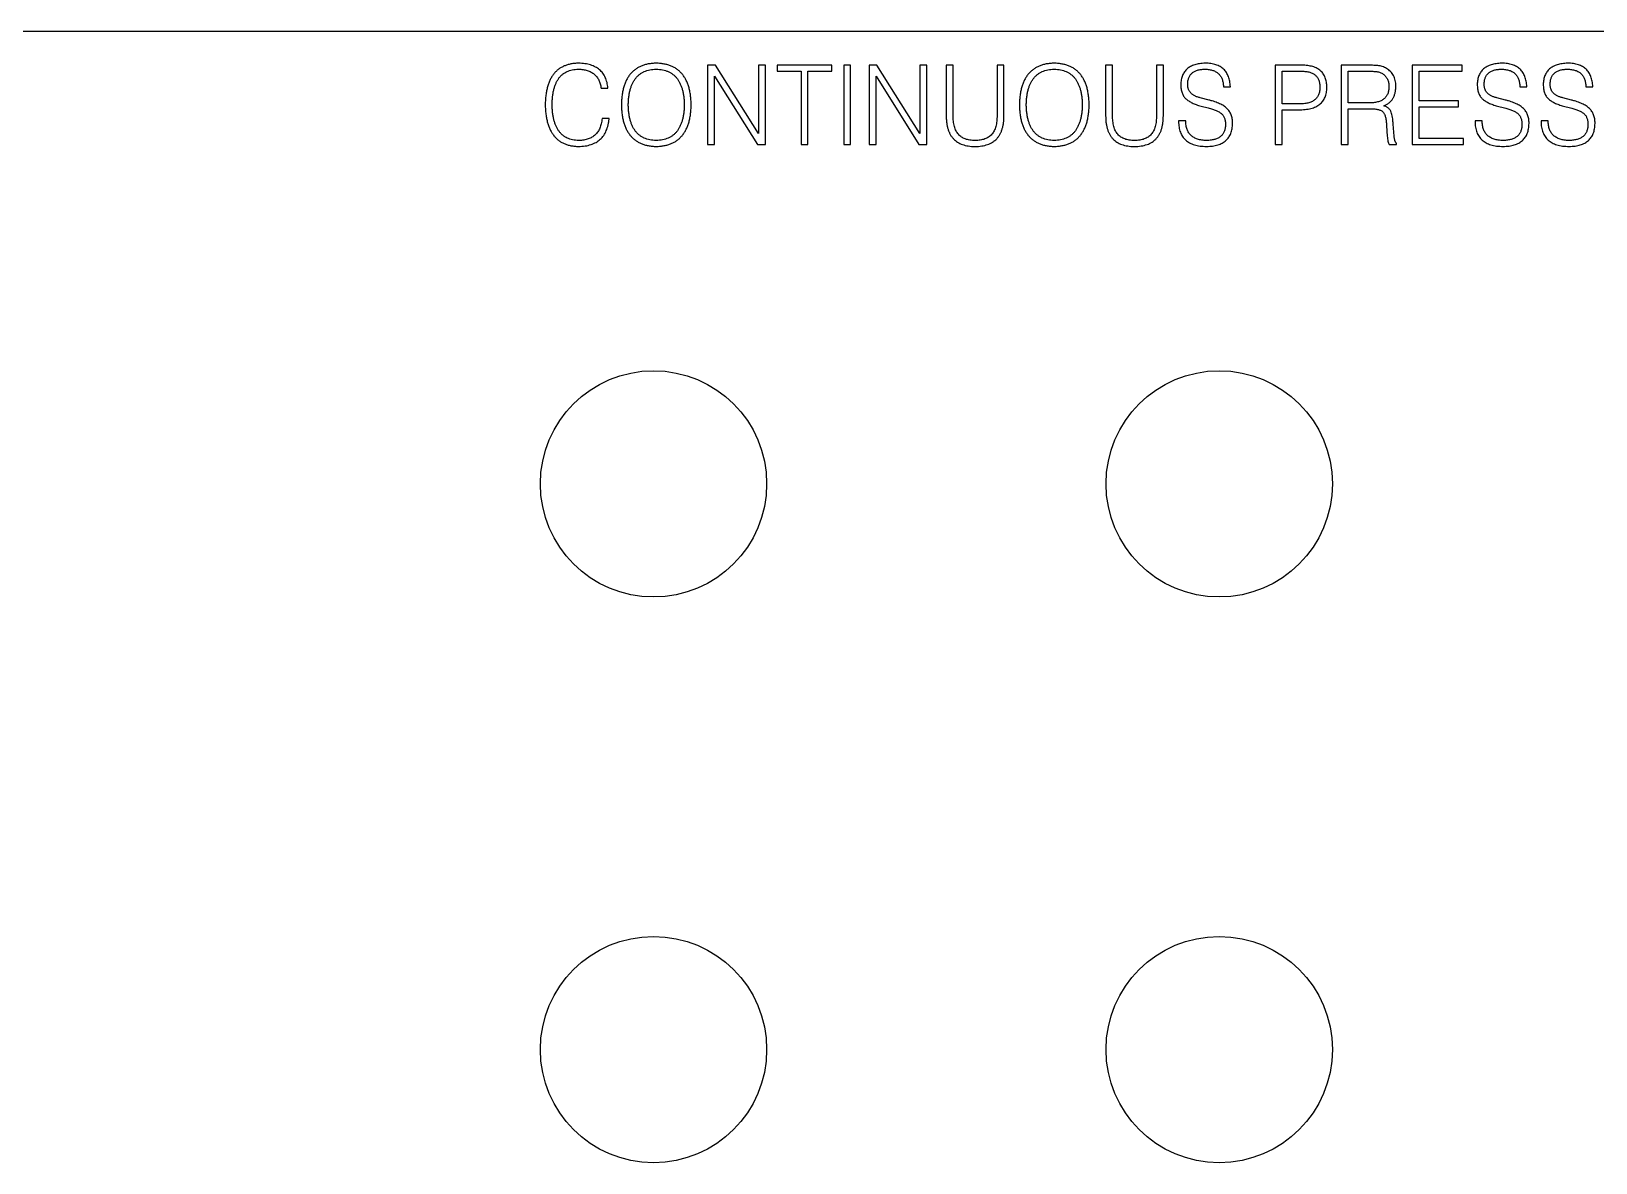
# Model space of a CAD drawing. Header units: millimetres. Extents: x 166 to 666, y 174 to 359.
# Drawn here: x 400.9 to 470, y 309.2 to 359.2 of the extents above; entities that cross this region are included whole.
import ezdxf

# ---------------------------------------------------------------- set-up
doc = ezdxf.new("R2010")
doc.units = ezdxf.units.MM

msp = doc.modelspace()

# ---------------------------------------------------------------- linework, layer by layer
at = {"color": 7, "linetype": 'Continuous', "lineweight": 25}
for p, q in [((175.871, 359.184), (655.871, 359.184)), ((431.106, 357.684), (430.763, 357.684)), ((430.763, 357.684), (430.763, 354.184)), ((433.007, 354.672), (431.106, 357.684)), ((433.313, 357.684), (433.007, 357.684)), ((433.007, 357.684), (433.007, 354.672)), ((433.313, 354.184), (433.313, 357.684)), ((436.25, 357.684), (433.84, 357.684)), ((433.84, 357.684), (433.84, 357.419)), ((436.25, 357.419), (436.25, 357.684)), ((437.082, 357.684), (436.776, 357.684)), ((436.776, 357.684), (436.776, 354.184)), ((437.082, 354.184), (437.082, 357.684)), ((438.24, 357.684), (437.898, 357.684)), ((437.898, 357.684), (437.898, 354.184)), ((440.142, 354.672), (438.24, 357.684)), ((440.447, 357.684), (440.142, 357.684)), ((440.142, 357.684), (440.142, 354.672)), ((440.447, 354.184), (440.447, 357.684)), ((441.614, 357.684), (441.308, 357.684)), ((441.308, 357.684), (441.308, 355.439)), ((441.614, 355.47), (441.614, 357.684)), ((443.858, 357.684), (443.552, 357.684)), ((443.552, 357.684), (443.552, 355.47)), ((443.858, 355.439), (443.858, 357.684)), ((448.659, 357.684), (448.353, 357.684)), ((448.353, 357.684), (448.353, 355.439)), ((448.659, 355.47), (448.659, 357.684)), ((450.902, 357.684), (450.597, 357.684)), ((450.597, 357.684), (450.597, 355.47)), ((450.902, 355.439), (450.902, 357.684)), ((457.023, 357.684), (455.847, 357.684)), ((455.847, 357.684), (455.847, 354.184)), ((459.89, 357.684), (458.763, 357.684)), ((458.763, 357.684), (458.763, 354.184)), ((464.11, 357.684), (461.904, 357.684)), ((461.904, 357.684), (461.904, 354.184)), ((464.11, 357.419), (464.11, 357.684)), ((431.069, 354.184), (431.069, 357.198)), ((431.069, 357.198), (432.968, 354.184)), ((433.84, 357.419), (434.892, 357.419)), ((434.892, 357.419), (434.892, 354.184)), ((435.197, 354.184), (435.197, 357.419)), ((435.197, 357.419), (436.25, 357.419)), ((438.204, 354.184), (438.204, 357.198)), ((438.204, 357.198), (440.103, 354.184)), ((456.152, 357.419), (457.013, 357.419)), ((456.152, 355.974), (456.152, 357.419)), ((459.069, 357.419), (459.957, 357.419)), ((459.069, 356.019), (459.069, 357.419)), ((462.21, 356.109), (462.21, 357.419)), ((462.21, 357.419), (464.11, 357.419)), ((426.052, 356.672), (426.358, 356.672)), ((452.922, 356.141), (452.536, 356.244)), ((453.558, 356.735), (453.864, 356.735)), ((463.947, 356.109), (462.21, 356.109)), ((463.947, 355.848), (463.947, 356.109)), ((466.025, 356.141), (465.639, 356.244)), ((466.661, 356.735), (466.967, 356.735)), ((468.942, 356.141), (468.555, 356.244)), ((469.577, 356.735), (469.883, 356.735)), ((452.57, 355.879), (452.883, 355.796)), ((456.879, 355.974), (456.152, 355.974)), ((456.152, 354.184), (456.152, 355.714)), ((456.152, 355.714), (456.87, 355.714)), ((459.976, 356.019), (459.069, 356.019)), ((459.069, 354.184), (459.069, 355.758)), ((459.069, 355.758), (460.066, 355.758)), ((462.21, 354.449), (462.21, 355.848)), ((462.21, 355.848), (463.947, 355.848)), ((465.673, 355.879), (465.986, 355.796)), ((468.59, 355.879), (468.902, 355.796)), ((426.411, 355.323), (426.097, 355.323)), ((451.89, 355.225), (451.575, 355.225)), ((451.575, 355.225), (451.575, 355.202)), ((460.764, 355.01), (460.801, 354.547)), ((461.101, 354.555), (461.058, 355.08)), ((464.992, 355.225), (464.678, 355.225)), ((464.678, 355.225), (464.678, 355.202)), ((467.909, 355.225), (467.595, 355.225)), ((467.595, 355.225), (467.595, 355.202)), ((430.763, 354.184), (431.069, 354.184)), ((432.968, 354.184), (433.313, 354.184)), ((434.892, 354.184), (435.197, 354.184)), ((436.776, 354.184), (437.082, 354.184)), ((437.898, 354.184), (438.204, 354.184)), ((440.103, 354.184), (440.447, 354.184)), ((455.847, 354.184), (456.152, 354.184)), ((458.763, 354.184), (459.069, 354.184)), ((460.877, 354.184), (461.206, 354.184)), ((461.206, 354.184), (461.206, 354.231)), ((461.904, 354.184), (464.167, 354.184)), ((464.167, 354.449), (462.21, 354.449)), ((464.167, 354.184), (464.167, 354.449))]:
    msp.add_line(p, q, dxfattribs=at)
for centre in [(428.371, 339.184), (453.371, 339.184), (428.371, 314.184), (453.371, 314.184)]:
    msp.add_circle(centre, 5, dxfattribs=at)
for points, knots in [([(425.056, 357.773), (424.998, 357.771), (424.885, 357.767), (424.721, 357.743), (424.568, 357.705), (424.426, 357.653), (424.294, 357.588), (424.174, 357.508), (424.064, 357.413), (423.966, 357.305), (423.879, 357.182), (423.803, 357.047), (423.739, 356.896), (423.686, 356.732), (423.643, 356.555), (423.612, 356.363), (423.591, 356.158), (423.586, 356.016), (423.584, 355.943)], [0, 0, 0, 0, 0.065644, 0.127361, 0.186476, 0.242854, 0.29759, 0.351685, 0.405244, 0.460025, 0.515897, 0.57388, 0.634951, 0.69946, 0.767705, 0.840532, 0.917795, 1, 1, 1, 1]), ([(423.89, 355.948), (423.891, 356.011), (423.895, 356.132), (423.91, 356.307), (423.933, 356.471), (423.966, 356.623), (424.008, 356.763), (424.058, 356.891), (424.117, 357.007), (424.186, 357.111), (424.263, 357.204), (424.349, 357.283), (424.444, 357.353), (424.548, 357.408), (424.661, 357.451), (424.782, 357.484), (424.913, 357.503), (425.002, 357.507), (425.049, 357.508)], [0, 0, 0, 0, 0.085031, 0.1649, 0.239837, 0.310187, 0.376029, 0.438318, 0.497242, 0.553291, 0.60773, 0.660651, 0.713297, 0.766687, 0.821, 0.877662, 0.937208, 1, 1, 1, 1]), ([(425.049, 357.508), (425.084, 357.508), (425.154, 357.506), (425.256, 357.494), (425.352, 357.476), (425.443, 357.452), (425.528, 357.422), (425.608, 357.383), (425.683, 357.34), (425.729, 357.305), (425.751, 357.288)], [0, 0, 0, 0, 0.143007, 0.278326, 0.408563, 0.53316, 0.654288, 0.771258, 0.886424, 1, 1, 1, 1]), ([(426.358, 356.672), (426.353, 356.716), (426.343, 356.8), (426.317, 356.922), (426.285, 357.037), (426.241, 357.143), (426.191, 357.241), (426.13, 357.331), (426.062, 357.413), (425.984, 357.485), (425.898, 357.551), (425.803, 357.607), (425.699, 357.656), (425.587, 357.696), (425.467, 357.729), (425.337, 357.752), (425.2, 357.768), (425.105, 357.771), (425.056, 357.773)], [0, 0, 0, 0, 0.068939, 0.133896, 0.196357, 0.255882, 0.313425, 0.370111, 0.425414, 0.481061, 0.537452, 0.595136, 0.654496, 0.717057, 0.78215, 0.850932, 0.923433, 1, 1, 1, 1]), ([(428.491, 357.773), (428.43, 357.771), (428.311, 357.766), (428.139, 357.742), (427.979, 357.703), (427.83, 357.652), (427.692, 357.584), (427.566, 357.504), (427.452, 357.409), (427.349, 357.301), (427.258, 357.177), (427.179, 357.041), (427.111, 356.89), (427.056, 356.726), (427.011, 356.548), (426.978, 356.355), (426.956, 356.15), (426.952, 356.008), (426.949, 355.934)], [0, 0, 0, 0, 0.067297, 0.130749, 0.190873, 0.248675, 0.304511, 0.358923, 0.413042, 0.467668, 0.523425, 0.581218, 0.641359, 0.705017, 0.772195, 0.843504, 0.919348, 1, 1, 1, 1]), ([(427.255, 355.934), (427.257, 355.997), (427.261, 356.119), (427.28, 356.295), (427.306, 356.459), (427.341, 356.612), (427.387, 356.752), (427.44, 356.881), (427.505, 356.998), (427.577, 357.104), (427.659, 357.197), (427.751, 357.278), (427.852, 357.347), (427.962, 357.404), (428.081, 357.449), (428.209, 357.481), (428.346, 357.502), (428.441, 357.506), (428.49, 357.508)], [0, 0, 0, 0, 0.083062, 0.161193, 0.234594, 0.303311, 0.368424, 0.429897, 0.48851, 0.544594, 0.599208, 0.652511, 0.706186, 0.76061, 0.816563, 0.874386, 0.935473, 1, 1, 1, 1]), ([(428.49, 357.508), (428.539, 357.507), (428.634, 357.503), (428.771, 357.482), (428.9, 357.451), (429.02, 357.405), (429.131, 357.349), (429.231, 357.279), (429.324, 357.199), (429.407, 357.106), (429.48, 357.001), (429.544, 356.883), (429.598, 356.754), (429.643, 356.613), (429.68, 356.46), (429.707, 356.295), (429.724, 356.118), (429.729, 355.997), (429.731, 355.934)], [0, 0, 0, 0, 0.06462, 0.125475, 0.18372, 0.239502, 0.293894, 0.347406, 0.40101, 0.455458, 0.511547, 0.569982, 0.631387, 0.696595, 0.765475, 0.839007, 0.916868, 1, 1, 1, 1]), ([(430.037, 355.934), (430.034, 356.007), (430.029, 356.149), (430.008, 356.355), (429.974, 356.547), (429.93, 356.725), (429.873, 356.89), (429.805, 357.04), (429.726, 357.178), (429.634, 357.3), (429.531, 357.409), (429.417, 357.504), (429.29, 357.584), (429.153, 357.651), (429.003, 357.703), (428.843, 357.741), (428.671, 357.766), (428.552, 357.771), (428.491, 357.773)], [0, 0, 0, 0, 0.0805957, 0.1563757, 0.2276682, 0.2950386, 0.358484, 0.4189149, 0.4766588, 0.5323167, 0.5870833, 0.6411563, 0.6957389, 0.751528, 0.8090378, 0.8693613, 0.9327602, 1, 1, 1, 1]), ([(446.081, 357.773), (446.02, 357.771), (445.901, 357.766), (445.729, 357.742), (445.569, 357.703), (445.419, 357.652), (445.282, 357.584), (445.156, 357.504), (445.041, 357.409), (444.938, 357.301), (444.848, 357.177), (444.768, 357.041), (444.701, 356.89), (444.645, 356.726), (444.6, 356.548), (444.568, 356.355), (444.546, 356.15), (444.541, 356.008), (444.539, 355.934)], [0, 0, 0, 0, 0.067297, 0.130749, 0.190873, 0.248675, 0.304511, 0.358923, 0.413042, 0.467668, 0.523425, 0.581218, 0.641359, 0.705017, 0.772195, 0.843504, 0.919348, 1, 1, 1, 1]), ([(444.845, 355.934), (444.847, 355.997), (444.851, 356.119), (444.869, 356.295), (444.895, 356.459), (444.931, 356.612), (444.977, 356.752), (445.03, 356.881), (445.094, 356.998), (445.167, 357.104), (445.249, 357.197), (445.34, 357.278), (445.441, 357.347), (445.552, 357.404), (445.671, 357.449), (445.799, 357.481), (445.936, 357.502), (446.031, 357.506), (446.079, 357.508)], [0, 0, 0, 0, 0.083062, 0.161193, 0.234594, 0.303311, 0.368424, 0.429897, 0.48851, 0.544594, 0.599208, 0.652511, 0.706186, 0.76061, 0.816563, 0.874386, 0.935473, 1, 1, 1, 1]), ([(446.079, 357.508), (446.128, 357.507), (446.223, 357.503), (446.361, 357.482), (446.49, 357.451), (446.609, 357.405), (446.72, 357.349), (446.821, 357.279), (446.914, 357.199), (446.996, 357.106), (447.07, 357.001), (447.133, 356.883), (447.188, 356.754), (447.233, 356.613), (447.27, 356.46), (447.297, 356.295), (447.314, 356.118), (447.319, 355.997), (447.321, 355.934)], [0, 0, 0, 0, 0.06462, 0.125475, 0.18372, 0.239502, 0.293894, 0.347406, 0.40101, 0.455458, 0.511547, 0.569982, 0.631387, 0.696595, 0.765475, 0.839007, 0.916868, 1, 1, 1, 1]), ([(447.627, 355.934), (447.624, 356.007), (447.619, 356.149), (447.597, 356.355), (447.564, 356.547), (447.52, 356.725), (447.463, 356.89), (447.395, 357.04), (447.316, 357.178), (447.223, 357.3), (447.121, 357.409), (447.006, 357.504), (446.88, 357.584), (446.742, 357.651), (446.593, 357.703), (446.433, 357.741), (446.261, 357.766), (446.142, 357.771), (446.081, 357.773)], [0, 0, 0, 0, 0.080596, 0.156376, 0.227668, 0.295039, 0.358484, 0.418915, 0.476659, 0.532317, 0.587083, 0.641156, 0.695739, 0.751528, 0.809038, 0.869361, 0.93276, 1, 1, 1, 1]), ([(452.754, 357.773), (452.711, 357.772), (452.628, 357.768), (452.507, 357.754), (452.394, 357.733), (452.29, 357.706), (452.193, 357.671), (452.105, 357.63), (452.024, 357.581), (451.952, 357.525), (451.888, 357.463), (451.832, 357.393), (451.786, 357.316), (451.746, 357.232), (451.715, 357.142), (451.693, 357.044), (451.678, 356.94), (451.675, 356.868), (451.674, 356.831)], [0, 0, 0, 0, 0.0794993, 0.1537758, 0.2244307, 0.2904613, 0.3533798, 0.4134037, 0.4708934, 0.5268191, 0.5811238, 0.6357667, 0.6909655, 0.7473156, 0.8061177, 0.867234, 0.9317244, 1, 1, 1, 1]), ([(451.979, 356.845), (451.98, 356.872), (451.982, 356.923), (451.99, 356.997), (452.006, 357.067), (452.027, 357.132), (452.054, 357.191), (452.088, 357.245), (452.126, 357.295), (452.171, 357.339), (452.222, 357.378), (452.279, 357.412), (452.342, 357.441), (452.41, 357.465), (452.485, 357.483), (452.565, 357.497), (452.651, 357.506), (452.71, 357.508), (452.741, 357.508)], [0, 0, 0, 0, 0.0688642, 0.1338828, 0.1950323, 0.2539466, 0.3103309, 0.3652532, 0.4194521, 0.4732665, 0.5292814, 0.5860816, 0.6459972, 0.7085757, 0.7750238, 0.8454895, 0.9201863, 1, 1, 1, 1]), ([(452.741, 357.508), (452.773, 357.507), (452.835, 357.505), (452.926, 357.496), (453.01, 357.48), (453.088, 357.458), (453.161, 357.431), (453.228, 357.397), (453.288, 357.357), (453.343, 357.312), (453.391, 357.26), (453.434, 357.202), (453.469, 357.139), (453.5, 357.07), (453.523, 356.994), (453.542, 356.913), (453.553, 356.826), (453.557, 356.766), (453.558, 356.735)], [0, 0, 0, 0, 0.075204, 0.146364, 0.21337, 0.276573, 0.336972, 0.394855, 0.451436, 0.506345, 0.561432, 0.617154, 0.673885, 0.732574, 0.794145, 0.858804, 0.927442, 1, 1, 1, 1]), ([(453.864, 356.735), (453.862, 356.776), (453.857, 356.857), (453.839, 356.974), (453.814, 357.082), (453.78, 357.183), (453.739, 357.276), (453.69, 357.362), (453.632, 357.439), (453.566, 357.509), (453.492, 357.57), (453.41, 357.622), (453.321, 357.669), (453.223, 357.705), (453.117, 357.735), (453.003, 357.755), (452.881, 357.77), (452.797, 357.772), (452.754, 357.773)], [0, 0, 0, 0, 0.0722398, 0.1405701, 0.204944, 0.266342, 0.3251939, 0.3820934, 0.4379393, 0.4929316, 0.5484353, 0.6046611, 0.6627322, 0.7232838, 0.7870798, 0.8537409, 0.9246276, 1, 1, 1, 1]), ([(458.127, 356.707), (458.126, 356.747), (458.125, 356.823), (458.111, 356.934), (458.091, 357.037), (458.06, 357.134), (458.021, 357.222), (457.974, 357.303), (457.917, 357.376), (457.852, 357.441), (457.778, 357.499), (457.695, 357.548), (457.604, 357.591), (457.504, 357.625), (457.396, 357.651), (457.279, 357.67), (457.154, 357.682), (457.067, 357.683), (457.023, 357.684)], [0, 0, 0, 0, 0.070174, 0.1358, 0.198057, 0.257247, 0.314465, 0.369336, 0.423456, 0.478034, 0.532736, 0.589527, 0.648566, 0.710901, 0.776723, 0.846513, 0.920714, 1, 1, 1, 1]), ([(460.375, 357.67), (460.337, 357.672), (460.261, 357.677), (460.143, 357.68), (460.019, 357.684), (459.934, 357.684), (459.89, 357.684)], [0, 0, 0, 0, 0.230333, 0.47347, 0.729534, 1, 1, 1, 1]), ([(460.765, 357.543), (460.736, 357.56), (460.676, 357.592), (460.58, 357.628), (460.479, 357.655), (460.41, 357.665), (460.375, 357.67)], [0, 0, 0, 0, 0.244304, 0.491302, 0.742305, 1, 1, 1, 1]), ([(461.178, 356.754), (461.176, 356.798), (461.173, 356.883), (461.153, 357.005), (461.121, 357.119), (461.075, 357.223), (461.017, 357.318), (460.945, 357.403), (460.862, 357.48), (460.798, 357.522), (460.765, 357.543)], [0, 0, 0, 0, 0.140589, 0.272118, 0.397995, 0.518626, 0.636531, 0.754823, 0.874877, 1, 1, 1, 1]), ([(465.857, 357.773), (465.814, 357.772), (465.73, 357.768), (465.609, 357.754), (465.497, 357.733), (465.392, 357.706), (465.296, 357.671), (465.207, 357.63), (465.126, 357.581), (465.055, 357.525), (464.991, 357.463), (464.935, 357.393), (464.888, 357.316), (464.848, 357.232), (464.818, 357.142), (464.796, 357.044), (464.78, 356.94), (464.778, 356.868), (464.776, 356.831)], [0, 0, 0, 0, 0.079499, 0.153776, 0.224431, 0.290461, 0.35338, 0.413404, 0.470893, 0.526819, 0.581124, 0.635767, 0.690965, 0.747316, 0.806118, 0.867234, 0.931724, 1, 1, 1, 1]), ([(465.082, 356.845), (465.083, 356.872), (465.084, 356.923), (465.093, 356.997), (465.109, 357.067), (465.129, 357.132), (465.157, 357.191), (465.19, 357.245), (465.229, 357.295), (465.274, 357.339), (465.325, 357.378), (465.382, 357.412), (465.444, 357.441), (465.513, 357.465), (465.587, 357.483), (465.667, 357.497), (465.753, 357.506), (465.813, 357.508), (465.843, 357.508)], [0, 0, 0, 0, 0.0688642, 0.1338828, 0.1950323, 0.2539466, 0.3103309, 0.3652532, 0.4194521, 0.4732665, 0.5292814, 0.5860816, 0.6459972, 0.7085757, 0.7750238, 0.8454895, 0.9201863, 1, 1, 1, 1]), ([(465.843, 357.508), (465.875, 357.507), (465.938, 357.505), (466.028, 357.496), (466.113, 357.48), (466.191, 357.458), (466.264, 357.431), (466.33, 357.397), (466.39, 357.357), (466.445, 357.312), (466.494, 357.26), (466.536, 357.202), (466.572, 357.139), (466.602, 357.07), (466.626, 356.994), (466.644, 356.913), (466.656, 356.826), (466.659, 356.766), (466.661, 356.735)], [0, 0, 0, 0, 0.075204, 0.146364, 0.21337, 0.276573, 0.336972, 0.394855, 0.451436, 0.506345, 0.561432, 0.617154, 0.673885, 0.732574, 0.794145, 0.858804, 0.927442, 1, 1, 1, 1]), ([(466.967, 356.735), (466.964, 356.776), (466.96, 356.857), (466.942, 356.974), (466.917, 357.082), (466.883, 357.183), (466.842, 357.276), (466.792, 357.362), (466.735, 357.439), (466.669, 357.509), (466.595, 357.57), (466.513, 357.622), (466.423, 357.669), (466.325, 357.705), (466.219, 357.735), (466.105, 357.755), (465.984, 357.77), (465.9, 357.772), (465.857, 357.773)], [0, 0, 0, 0, 0.07224, 0.14057, 0.204944, 0.266342, 0.325194, 0.382093, 0.437939, 0.492932, 0.548435, 0.604661, 0.662732, 0.723284, 0.78708, 0.853741, 0.924628, 1, 1, 1, 1]), ([(468.773, 357.773), (468.73, 357.772), (468.647, 357.768), (468.526, 357.754), (468.414, 357.733), (468.309, 357.706), (468.213, 357.671), (468.124, 357.63), (468.043, 357.581), (467.972, 357.525), (467.907, 357.463), (467.852, 357.393), (467.805, 357.316), (467.765, 357.232), (467.734, 357.142), (467.712, 357.044), (467.697, 356.94), (467.694, 356.868), (467.693, 356.831)], [0, 0, 0, 0, 0.079499, 0.153776, 0.224431, 0.290461, 0.35338, 0.413404, 0.470893, 0.526819, 0.581124, 0.635767, 0.690965, 0.747316, 0.806118, 0.867234, 0.931724, 1, 1, 1, 1]), ([(467.999, 356.845), (467.999, 356.872), (468.001, 356.923), (468.01, 356.997), (468.025, 357.067), (468.046, 357.132), (468.074, 357.191), (468.107, 357.245), (468.145, 357.295), (468.19, 357.339), (468.241, 357.378), (468.299, 357.412), (468.361, 357.441), (468.429, 357.465), (468.504, 357.483), (468.584, 357.497), (468.67, 357.506), (468.729, 357.508), (468.76, 357.508)], [0, 0, 0, 0, 0.0688642, 0.1338828, 0.1950323, 0.2539466, 0.3103309, 0.3652532, 0.4194521, 0.4732665, 0.5292814, 0.5860816, 0.6459972, 0.7085757, 0.7750238, 0.8454895, 0.9201863, 1, 1, 1, 1]), ([(468.76, 357.508), (468.792, 357.507), (468.854, 357.505), (468.945, 357.496), (469.029, 357.48), (469.108, 357.458), (469.18, 357.431), (469.247, 357.397), (469.307, 357.357), (469.362, 357.312), (469.411, 357.26), (469.453, 357.202), (469.488, 357.139), (469.519, 357.07), (469.542, 356.994), (469.561, 356.913), (469.573, 356.826), (469.576, 356.766), (469.577, 356.735)], [0, 0, 0, 0, 0.075204, 0.146364, 0.21337, 0.276573, 0.336972, 0.394855, 0.451436, 0.506345, 0.561432, 0.617154, 0.673885, 0.732574, 0.794145, 0.858804, 0.927442, 1, 1, 1, 1]), ([(469.883, 356.735), (469.881, 356.776), (469.876, 356.857), (469.858, 356.974), (469.834, 357.082), (469.8, 357.183), (469.758, 357.276), (469.709, 357.362), (469.651, 357.439), (469.586, 357.509), (469.512, 357.57), (469.429, 357.622), (469.34, 357.669), (469.242, 357.705), (469.136, 357.735), (469.022, 357.755), (468.901, 357.77), (468.817, 357.772), (468.773, 357.773)], [0, 0, 0, 0, 0.07224, 0.14057, 0.204944, 0.266342, 0.325194, 0.382093, 0.437939, 0.492932, 0.548435, 0.604661, 0.662732, 0.723284, 0.78708, 0.853741, 0.924628, 1, 1, 1, 1]), ([(425.751, 357.288), (425.772, 357.269), (425.813, 357.232), (425.867, 357.168), (425.915, 357.1), (425.957, 357.025), (425.991, 356.945), (426.018, 356.859), (426.04, 356.768), (426.048, 356.704), (426.052, 356.672)], [0, 0, 0, 0, 0.118619, 0.236813, 0.355024, 0.476082, 0.599905, 0.727717, 0.860852, 1, 1, 1, 1]), ([(451.674, 356.831), (451.674, 356.798), (451.676, 356.732), (451.686, 356.638), (451.704, 356.55), (451.728, 356.468), (451.76, 356.393), (451.797, 356.323), (451.843, 356.261), (451.879, 356.224), (451.897, 356.206)], [0, 0, 0, 0, 0.146818, 0.28619, 0.416989, 0.541313, 0.660417, 0.775227, 0.887482, 1, 1, 1, 1]), ([(452.536, 356.244), (452.513, 356.249), (452.469, 356.26), (452.405, 356.28), (452.346, 356.302), (452.291, 356.327), (452.241, 356.356), (452.194, 356.386), (452.153, 356.42), (452.116, 356.456), (452.084, 356.496), (452.054, 356.537), (452.031, 356.582), (452.011, 356.629), (451.997, 356.68), (451.986, 356.732), (451.98, 356.788), (451.979, 356.826), (451.979, 356.845)], [0, 0, 0, 0, 0.078052, 0.15224, 0.222281, 0.28922, 0.353781, 0.414508, 0.473774, 0.531629, 0.588098, 0.644081, 0.699498, 0.756079, 0.814519, 0.873353, 0.935308, 1, 1, 1, 1]), ([(457.013, 357.419), (457.046, 357.418), (457.11, 357.418), (457.202, 357.41), (457.288, 357.397), (457.368, 357.377), (457.441, 357.353), (457.507, 357.323), (457.568, 357.287), (457.622, 357.244), (457.67, 357.198), (457.711, 357.144), (457.746, 357.085), (457.774, 357.02), (457.796, 356.95), (457.812, 356.874), (457.819, 356.793), (457.821, 356.737), (457.821, 356.708)], [0, 0, 0, 0, 0.079413, 0.15453, 0.224551, 0.290572, 0.352802, 0.411422, 0.468124, 0.523037, 0.577174, 0.630942, 0.686379, 0.742751, 0.802124, 0.864074, 0.930209, 1, 1, 1, 1]), ([(459.957, 357.419), (459.991, 357.418), (460.058, 357.417), (460.155, 357.415), (460.246, 357.409), (460.304, 357.404), (460.333, 357.402)], [0, 0, 0, 0, 0.273905, 0.532987, 0.773793, 1, 1, 1, 1]), ([(460.333, 357.402), (460.359, 357.398), (460.411, 357.39), (460.486, 357.366), (460.555, 357.334), (460.596, 357.306), (460.617, 357.292)], [0, 0, 0, 0, 0.260721, 0.510781, 0.756741, 1, 1, 1, 1]), ([(460.617, 357.292), (460.637, 357.276), (460.677, 357.246), (460.728, 357.192), (460.772, 357.132), (460.807, 357.066), (460.837, 356.994), (460.856, 356.916), (460.869, 356.833), (460.871, 356.775), (460.872, 356.746)], [0, 0, 0, 0, 0.120821, 0.23863, 0.356248, 0.47429, 0.597187, 0.724363, 0.857806, 1, 1, 1, 1]), ([(464.776, 356.831), (464.777, 356.798), (464.778, 356.732), (464.789, 356.638), (464.806, 356.55), (464.83, 356.468), (464.862, 356.393), (464.9, 356.323), (464.946, 356.261), (464.982, 356.224), (465, 356.206)], [0, 0, 0, 0, 0.146818, 0.28619, 0.416989, 0.541313, 0.660417, 0.775227, 0.887482, 1, 1, 1, 1]), ([(465.639, 356.244), (465.616, 356.249), (465.572, 356.26), (465.508, 356.28), (465.449, 356.302), (465.393, 356.327), (465.343, 356.356), (465.297, 356.386), (465.256, 356.42), (465.218, 356.456), (465.186, 356.496), (465.157, 356.537), (465.134, 356.582), (465.114, 356.629), (465.099, 356.68), (465.089, 356.732), (465.082, 356.788), (465.082, 356.826), (465.082, 356.845)], [0, 0, 0, 0, 0.078052, 0.15224, 0.222281, 0.28922, 0.353781, 0.414508, 0.473774, 0.531629, 0.588098, 0.644081, 0.699498, 0.756079, 0.814519, 0.873353, 0.935308, 1, 1, 1, 1]), ([(467.693, 356.831), (467.694, 356.798), (467.695, 356.732), (467.705, 356.638), (467.723, 356.55), (467.747, 356.468), (467.779, 356.393), (467.817, 356.323), (467.863, 356.261), (467.899, 356.224), (467.917, 356.206)], [0, 0, 0, 0, 0.146818, 0.28619, 0.416989, 0.541313, 0.660417, 0.775227, 0.887482, 1, 1, 1, 1]), ([(468.555, 356.244), (468.533, 356.249), (468.488, 356.26), (468.424, 356.28), (468.365, 356.302), (468.31, 356.327), (468.26, 356.356), (468.214, 356.386), (468.172, 356.42), (468.135, 356.456), (468.103, 356.496), (468.073, 356.537), (468.051, 356.582), (468.03, 356.629), (468.016, 356.68), (468.005, 356.732), (467.999, 356.788), (467.999, 356.826), (467.999, 356.845)], [0, 0, 0, 0, 0.0780523, 0.1522401, 0.2222814, 0.28922, 0.3537808, 0.4145084, 0.4737736, 0.5316289, 0.588098, 0.6440811, 0.6994975, 0.7560794, 0.8145193, 0.8733528, 0.9353077, 1, 1, 1, 1]), ([(451.897, 356.206), (451.917, 356.188), (451.956, 356.153), (452.023, 356.105), (452.096, 356.06), (452.178, 356.018), (452.265, 355.978), (452.36, 355.942), (452.463, 355.908), (452.534, 355.889), (452.57, 355.879)], [0, 0, 0, 0, 0.103243, 0.210874, 0.325438, 0.445772, 0.572842, 0.707052, 0.849631, 1, 1, 1, 1]), ([(453.713, 355.776), (453.69, 355.795), (453.645, 355.835), (453.568, 355.889), (453.483, 355.94), (453.388, 355.986), (453.284, 356.03), (453.172, 356.071), (453.051, 356.109), (452.966, 356.13), (452.922, 356.141)], [0, 0, 0, 0, 0.100143, 0.206543, 0.3188, 0.438959, 0.566468, 0.702155, 0.846647, 1, 1, 1, 1]), ([(456.87, 355.714), (456.92, 355.714), (457.019, 355.715), (457.161, 355.727), (457.294, 355.745), (457.417, 355.772), (457.531, 355.805), (457.635, 355.849), (457.729, 355.899), (457.813, 355.957), (457.887, 356.024), (457.952, 356.098), (458.006, 356.181), (458.051, 356.271), (458.085, 356.369), (458.109, 356.475), (458.124, 356.588), (458.126, 356.667), (458.127, 356.707)], [0, 0, 0, 0, 0.083036, 0.160934, 0.233971, 0.302477, 0.367223, 0.428108, 0.485964, 0.541467, 0.59538, 0.648534, 0.702116, 0.756349, 0.812731, 0.871655, 0.934147, 1, 1, 1, 1]), ([(457.821, 356.708), (457.821, 356.678), (457.82, 356.619), (457.809, 356.534), (457.791, 356.454), (457.766, 356.38), (457.733, 356.313), (457.692, 356.251), (457.644, 356.196), (457.589, 356.146), (457.526, 356.104), (457.455, 356.067), (457.377, 356.037), (457.292, 356.011), (457.199, 355.994), (457.099, 355.98), (456.991, 355.974), (456.918, 355.974), (456.879, 355.974)], [0, 0, 0, 0, 0.066424, 0.128692, 0.18791, 0.244116, 0.298705, 0.352105, 0.404953, 0.458478, 0.513582, 0.571145, 0.632125, 0.696598, 0.764806, 0.838479, 0.916753, 1, 1, 1, 1]), ([(460.872, 356.746), (460.872, 356.716), (460.871, 356.658), (460.861, 356.574), (460.844, 356.495), (460.82, 356.423), (460.788, 356.356), (460.749, 356.296), (460.705, 356.24), (460.651, 356.192), (460.591, 356.149), (460.524, 356.113), (460.45, 356.082), (460.368, 356.058), (460.28, 356.039), (460.185, 356.027), (460.083, 356.019), (460.012, 356.019), (459.976, 356.019)], [0, 0, 0, 0, 0.067651, 0.130948, 0.191055, 0.248354, 0.303408, 0.357335, 0.410635, 0.464471, 0.519434, 0.576646, 0.637274, 0.700776, 0.768332, 0.840803, 0.917584, 1, 1, 1, 1]), ([(460.645, 355.893), (460.667, 355.902), (460.709, 355.918), (460.769, 355.949), (460.825, 355.983), (460.877, 356.021), (460.925, 356.062), (460.968, 356.107), (461.009, 356.155), (461.044, 356.208), (461.075, 356.264), (461.102, 356.323), (461.125, 356.386), (461.144, 356.453), (461.158, 356.523), (461.17, 356.597), (461.176, 356.674), (461.177, 356.727), (461.178, 356.754)], [0, 0, 0, 0, 0.063664, 0.126029, 0.185706, 0.244847, 0.302546, 0.360072, 0.41785, 0.475506, 0.534763, 0.594283, 0.656168, 0.719927, 0.785893, 0.854462, 0.925713, 1, 1, 1, 1]), ([(465, 356.206), (465.019, 356.188), (465.059, 356.153), (465.126, 356.105), (465.199, 356.06), (465.28, 356.018), (465.368, 355.978), (465.463, 355.942), (465.565, 355.908), (465.636, 355.889), (465.673, 355.879)], [0, 0, 0, 0, 0.103243, 0.210874, 0.325438, 0.445772, 0.572842, 0.707052, 0.849631, 1, 1, 1, 1]), ([(466.815, 355.776), (466.793, 355.795), (466.747, 355.835), (466.67, 355.889), (466.585, 355.94), (466.49, 355.986), (466.387, 356.03), (466.274, 356.071), (466.153, 356.109), (466.069, 356.13), (466.025, 356.141)], [0, 0, 0, 0, 0.100143, 0.206543, 0.3188, 0.438959, 0.566468, 0.702155, 0.846647, 1, 1, 1, 1]), ([(467.917, 356.206), (467.936, 356.188), (467.975, 356.153), (468.042, 356.105), (468.116, 356.06), (468.197, 356.018), (468.285, 355.978), (468.38, 355.942), (468.482, 355.908), (468.553, 355.889), (468.59, 355.879)], [0, 0, 0, 0, 0.103243, 0.210874, 0.325438, 0.445772, 0.572842, 0.707052, 0.849631, 1, 1, 1, 1]), ([(469.732, 355.776), (469.71, 355.795), (469.664, 355.835), (469.587, 355.889), (469.502, 355.94), (469.407, 355.986), (469.304, 356.03), (469.191, 356.071), (469.07, 356.109), (468.985, 356.13), (468.942, 356.141)], [0, 0, 0, 0, 0.100143, 0.206543, 0.3188, 0.438959, 0.566468, 0.702155, 0.846647, 1, 1, 1, 1]), ([(423.584, 355.943), (423.586, 355.87), (423.59, 355.727), (423.611, 355.52), (423.642, 355.327), (423.685, 355.148), (423.737, 354.982), (423.802, 354.831), (423.878, 354.694), (423.964, 354.57), (424.063, 354.461), (424.172, 354.365), (424.293, 354.283), (424.425, 354.217), (424.568, 354.164), (424.721, 354.126), (424.886, 354.101), (425, 354.096), (425.058, 354.094)], [0, 0, 0, 0, 0.082423, 0.159658, 0.232509, 0.301056, 0.365627, 0.426525, 0.484802, 0.540724, 0.595329, 0.649066, 0.702725, 0.75756, 0.813893, 0.872925, 0.934523, 1, 1, 1, 1]), ([(425.067, 354.359), (425.02, 354.361), (424.929, 354.364), (424.798, 354.385), (424.674, 354.416), (424.561, 354.462), (424.455, 354.518), (424.359, 354.588), (424.271, 354.669), (424.192, 354.763), (424.124, 354.87), (424.063, 354.988), (424.012, 355.119), (423.969, 355.261), (423.936, 355.416), (423.911, 355.582), (423.894, 355.761), (423.891, 355.885), (423.89, 355.948)], [0, 0, 0, 0, 0.062372, 0.121593, 0.17822, 0.23244, 0.285366, 0.338263, 0.391188, 0.445402, 0.501737, 0.560523, 0.623169, 0.689205, 0.759674, 0.834694, 0.91482, 1, 1, 1, 1]), ([(426.949, 355.934), (426.952, 355.861), (426.956, 355.72), (426.978, 355.514), (427.011, 355.322), (427.055, 355.144), (427.111, 354.98), (427.178, 354.829), (427.258, 354.693), (427.349, 354.569), (427.452, 354.461), (427.566, 354.365), (427.692, 354.285), (427.83, 354.218), (427.979, 354.166), (428.139, 354.126), (428.311, 354.102), (428.43, 354.097), (428.491, 354.094)], [0, 0, 0, 0, 0.080408, 0.156264, 0.227584, 0.294773, 0.358198, 0.418584, 0.476164, 0.53193, 0.586565, 0.640857, 0.695278, 0.751123, 0.809019, 0.869214, 0.932677, 1, 1, 1, 1]), ([(428.49, 354.359), (428.441, 354.361), (428.346, 354.365), (428.209, 354.385), (428.081, 354.417), (427.962, 354.462), (427.851, 354.518), (427.751, 354.588), (427.659, 354.668), (427.577, 354.761), (427.505, 354.867), (427.44, 354.984), (427.387, 355.114), (427.341, 355.255), (427.306, 355.408), (427.28, 355.573), (427.261, 355.749), (427.257, 355.871), (427.255, 355.934)], [0, 0, 0, 0, 0.064425, 0.125386, 0.183134, 0.239015, 0.293226, 0.346832, 0.400066, 0.454609, 0.51062, 0.569157, 0.630835, 0.695864, 0.765094, 0.838399, 0.916737, 1, 1, 1, 1]), ([(429.731, 355.934), (429.729, 355.871), (429.724, 355.749), (429.707, 355.572), (429.68, 355.407), (429.644, 355.254), (429.598, 355.113), (429.544, 354.984), (429.48, 354.867), (429.407, 354.762), (429.324, 354.668), (429.232, 354.587), (429.13, 354.518), (429.02, 354.461), (428.9, 354.417), (428.771, 354.385), (428.634, 354.364), (428.539, 354.361), (428.49, 354.359)], [0, 0, 0, 0, 0.083126, 0.161289, 0.234511, 0.303686, 0.368596, 0.429997, 0.488428, 0.544513, 0.598957, 0.65276, 0.706095, 0.760623, 0.816293, 0.874534, 0.935384, 1, 1, 1, 1]), ([(428.491, 354.094), (428.552, 354.097), (428.671, 354.102), (428.843, 354.126), (429.003, 354.166), (429.152, 354.218), (429.29, 354.284), (429.416, 354.365), (429.531, 354.46), (429.634, 354.569), (429.726, 354.692), (429.805, 354.829), (429.873, 354.979), (429.93, 355.144), (429.974, 355.322), (430.008, 355.513), (430.029, 355.719), (430.034, 355.861), (430.037, 355.934)], [0, 0, 0, 0, 0.067292, 0.130725, 0.191142, 0.248769, 0.304476, 0.359227, 0.41333, 0.467939, 0.523833, 0.581608, 0.641838, 0.705561, 0.772718, 0.843796, 0.919617, 1, 1, 1, 1]), ([(441.308, 355.439), (441.309, 355.385), (441.311, 355.28), (441.326, 355.128), (441.351, 354.986), (441.385, 354.854), (441.43, 354.733), (441.484, 354.622), (441.549, 354.521), (441.624, 354.431), (441.71, 354.352), (441.805, 354.283), (441.91, 354.224), (442.025, 354.178), (442.15, 354.14), (442.285, 354.114), (442.43, 354.097), (442.529, 354.095), (442.581, 354.094)], [0, 0, 0, 0, 0.076672, 0.148359, 0.216137, 0.279995, 0.340617, 0.398527, 0.454418, 0.509528, 0.563751, 0.618856, 0.675197, 0.733412, 0.794445, 0.859099, 0.927279, 1, 1, 1, 1]), ([(442.581, 354.359), (442.541, 354.359), (442.464, 354.361), (442.352, 354.372), (442.248, 354.393), (442.151, 354.423), (442.063, 354.461), (441.982, 354.509), (441.909, 354.566), (441.844, 354.631), (441.788, 354.706), (441.739, 354.789), (441.698, 354.881), (441.665, 354.982), (441.64, 355.091), (441.624, 355.21), (441.613, 355.337), (441.614, 355.424), (441.614, 355.47)], [0, 0, 0, 0, 0.07024, 0.136281, 0.198649, 0.257434, 0.314213, 0.369035, 0.422898, 0.476632, 0.531479, 0.588143, 0.646934, 0.709101, 0.775222, 0.845311, 0.920287, 1, 1, 1, 1]), ([(443.552, 355.47), (443.552, 355.424), (443.552, 355.337), (443.542, 355.21), (443.526, 355.091), (443.501, 354.982), (443.467, 354.881), (443.427, 354.789), (443.377, 354.706), (443.321, 354.631), (443.255, 354.566), (443.182, 354.509), (443.101, 354.461), (443.012, 354.423), (442.915, 354.393), (442.811, 354.372), (442.698, 354.361), (442.621, 354.359), (442.581, 354.359)], [0, 0, 0, 0, 0.079558, 0.154388, 0.22434, 0.290332, 0.352508, 0.411184, 0.467738, 0.522727, 0.576356, 0.630114, 0.685183, 0.741852, 0.800917, 0.863162, 0.929485, 1, 1, 1, 1]), ([(442.581, 354.094), (442.632, 354.095), (442.732, 354.097), (442.877, 354.114), (443.011, 354.14), (443.136, 354.178), (443.252, 354.224), (443.357, 354.283), (443.453, 354.352), (443.539, 354.431), (443.613, 354.522), (443.679, 354.622), (443.734, 354.733), (443.779, 354.854), (443.814, 354.986), (443.839, 355.128), (443.854, 355.28), (443.856, 355.385), (443.858, 355.439)], [0, 0, 0, 0, 0.072663, 0.140789, 0.205392, 0.266377, 0.324851, 0.381147, 0.436209, 0.490631, 0.545486, 0.601513, 0.659524, 0.720099, 0.78399, 0.851715, 0.923378, 1, 1, 1, 1]), ([(444.539, 355.934), (444.541, 355.861), (444.546, 355.72), (444.568, 355.514), (444.6, 355.322), (444.645, 355.144), (444.701, 354.98), (444.768, 354.829), (444.848, 354.693), (444.938, 354.569), (445.042, 354.461), (445.156, 354.365), (445.282, 354.285), (445.419, 354.218), (445.569, 354.166), (445.729, 354.126), (445.901, 354.102), (446.02, 354.097), (446.081, 354.094)], [0, 0, 0, 0, 0.080408, 0.156264, 0.227584, 0.294773, 0.358198, 0.418584, 0.476164, 0.53193, 0.586565, 0.640857, 0.695278, 0.751123, 0.809019, 0.869214, 0.932677, 1, 1, 1, 1]), ([(446.079, 354.359), (446.031, 354.361), (445.936, 354.365), (445.799, 354.385), (445.671, 354.417), (445.552, 354.462), (445.441, 354.518), (445.341, 354.588), (445.249, 354.668), (445.167, 354.761), (445.094, 354.867), (445.03, 354.984), (444.977, 355.114), (444.931, 355.255), (444.896, 355.408), (444.869, 355.573), (444.851, 355.749), (444.847, 355.871), (444.845, 355.934)], [0, 0, 0, 0, 0.064425, 0.125386, 0.183134, 0.239015, 0.293226, 0.346832, 0.400066, 0.454609, 0.51062, 0.569157, 0.630835, 0.695864, 0.765094, 0.838399, 0.916737, 1, 1, 1, 1]), ([(447.321, 355.934), (447.319, 355.871), (447.314, 355.749), (447.297, 355.572), (447.269, 355.407), (447.234, 355.254), (447.188, 355.113), (447.133, 354.984), (447.07, 354.867), (446.996, 354.762), (446.914, 354.668), (446.822, 354.587), (446.72, 354.518), (446.61, 354.461), (446.49, 354.417), (446.361, 354.385), (446.223, 354.364), (446.128, 354.361), (446.079, 354.359)], [0, 0, 0, 0, 0.083126, 0.161289, 0.234511, 0.303686, 0.368596, 0.429997, 0.488428, 0.544513, 0.598957, 0.65276, 0.706095, 0.760623, 0.816293, 0.874534, 0.935384, 1, 1, 1, 1]), ([(446.081, 354.094), (446.142, 354.097), (446.261, 354.102), (446.433, 354.126), (446.593, 354.166), (446.742, 354.218), (446.88, 354.284), (447.006, 354.365), (447.121, 354.46), (447.224, 354.569), (447.315, 354.692), (447.395, 354.829), (447.463, 354.979), (447.519, 355.144), (447.564, 355.322), (447.597, 355.513), (447.619, 355.719), (447.624, 355.861), (447.627, 355.934)], [0, 0, 0, 0, 0.067292, 0.130725, 0.191142, 0.248769, 0.304476, 0.359227, 0.41333, 0.467939, 0.523833, 0.581608, 0.641838, 0.705561, 0.772718, 0.843796, 0.919617, 1, 1, 1, 1]), ([(448.353, 355.439), (448.354, 355.385), (448.356, 355.28), (448.37, 355.128), (448.396, 354.986), (448.429, 354.854), (448.475, 354.733), (448.529, 354.622), (448.594, 354.521), (448.669, 354.431), (448.755, 354.352), (448.85, 354.283), (448.955, 354.224), (449.07, 354.178), (449.195, 354.14), (449.33, 354.114), (449.474, 354.097), (449.574, 354.095), (449.626, 354.094)], [0, 0, 0, 0, 0.076672, 0.148359, 0.216137, 0.279995, 0.340617, 0.398527, 0.454418, 0.509528, 0.563751, 0.618856, 0.675197, 0.733412, 0.794445, 0.859099, 0.927279, 1, 1, 1, 1]), ([(449.626, 354.359), (449.586, 354.359), (449.509, 354.361), (449.397, 354.372), (449.293, 354.393), (449.196, 354.423), (449.108, 354.461), (449.027, 354.509), (448.954, 354.566), (448.889, 354.631), (448.833, 354.706), (448.783, 354.789), (448.743, 354.881), (448.71, 354.982), (448.685, 355.091), (448.669, 355.21), (448.658, 355.337), (448.659, 355.424), (448.659, 355.47)], [0, 0, 0, 0, 0.07024, 0.136281, 0.198649, 0.257434, 0.314213, 0.369035, 0.422898, 0.476632, 0.531479, 0.588143, 0.646934, 0.709101, 0.775222, 0.845311, 0.920287, 1, 1, 1, 1]), ([(450.597, 355.47), (450.597, 355.424), (450.597, 355.337), (450.587, 355.21), (450.571, 355.091), (450.546, 354.982), (450.512, 354.881), (450.471, 354.789), (450.422, 354.706), (450.365, 354.631), (450.3, 354.566), (450.227, 354.509), (450.146, 354.461), (450.057, 354.423), (449.96, 354.393), (449.856, 354.372), (449.743, 354.361), (449.666, 354.359), (449.626, 354.359)], [0, 0, 0, 0, 0.079558, 0.154388, 0.22434, 0.290332, 0.352508, 0.411184, 0.467738, 0.522727, 0.576356, 0.630114, 0.685183, 0.741852, 0.800917, 0.863162, 0.929485, 1, 1, 1, 1]), ([(449.626, 354.094), (449.677, 354.095), (449.777, 354.097), (449.921, 354.114), (450.056, 354.14), (450.181, 354.178), (450.297, 354.224), (450.402, 354.283), (450.497, 354.352), (450.584, 354.431), (450.658, 354.522), (450.724, 354.622), (450.779, 354.733), (450.824, 354.854), (450.859, 354.986), (450.883, 355.128), (450.899, 355.28), (450.901, 355.385), (450.902, 355.439)], [0, 0, 0, 0, 0.072663, 0.140789, 0.205392, 0.266377, 0.324851, 0.381147, 0.436209, 0.490631, 0.545486, 0.601513, 0.659524, 0.720099, 0.78399, 0.851715, 0.923378, 1, 1, 1, 1]), ([(452.883, 355.796), (452.916, 355.787), (452.979, 355.772), (453.069, 355.744), (453.153, 355.716), (453.229, 355.684), (453.3, 355.654), (453.362, 355.618), (453.419, 355.584), (453.453, 355.557), (453.469, 355.545)], [0, 0, 0, 0, 0.1566633, 0.3026595, 0.4410197, 0.5692709, 0.6889166, 0.7997668, 0.9042026, 1, 1, 1, 1]), ([(453.469, 355.545), (453.484, 355.531), (453.513, 355.504), (453.549, 355.456), (453.579, 355.402), (453.605, 355.344), (453.624, 355.279), (453.638, 355.209), (453.647, 355.133), (453.648, 355.08), (453.648, 355.053)], [0, 0, 0, 0, 0.109352, 0.220596, 0.332942, 0.451703, 0.575431, 0.707956, 0.849167, 1, 1, 1, 1]), ([(453.962, 355.111), (453.961, 355.145), (453.959, 355.213), (453.949, 355.312), (453.929, 355.404), (453.901, 355.491), (453.867, 355.572), (453.823, 355.646), (453.772, 355.715), (453.732, 355.756), (453.713, 355.776)], [0, 0, 0, 0, 0.142979, 0.278087, 0.406529, 0.530249, 0.650484, 0.766916, 0.883316, 1, 1, 1, 1]), ([(460.066, 355.758), (460.099, 355.758), (460.162, 355.758), (460.253, 355.753), (460.335, 355.742), (460.408, 355.726), (460.473, 355.706), (460.53, 355.681), (460.579, 355.65), (460.605, 355.625), (460.618, 355.613)], [0, 0, 0, 0, 0.168858, 0.323626, 0.463846, 0.592559, 0.708068, 0.813117, 0.910103, 1, 1, 1, 1]), ([(460.618, 355.613), (460.629, 355.598), (460.651, 355.568), (460.678, 355.514), (460.702, 355.452), (460.722, 355.381), (460.738, 355.301), (460.75, 355.212), (460.759, 355.114), (460.762, 355.046), (460.764, 355.01)], [0, 0, 0, 0, 0.08565, 0.179872, 0.285023, 0.402147, 0.531771, 0.67474, 0.830346, 1, 1, 1, 1]), ([(460.971, 355.61), (460.964, 355.626), (460.951, 355.658), (460.924, 355.702), (460.892, 355.743), (460.854, 355.78), (460.81, 355.814), (460.76, 355.844), (460.705, 355.87), (460.665, 355.885), (460.645, 355.893)], [0, 0, 0, 0, 0.1154234, 0.2289464, 0.3453403, 0.4643077, 0.5875917, 0.7167611, 0.8545969, 1, 1, 1, 1]), ([(461.058, 355.08), (461.055, 355.133), (461.05, 355.234), (461.032, 355.375), (461.008, 355.5), (460.983, 355.575), (460.971, 355.61)], [0, 0, 0, 0, 0.294456, 0.55923, 0.792775, 1, 1, 1, 1]), ([(465.986, 355.796), (466.018, 355.787), (466.081, 355.772), (466.171, 355.744), (466.255, 355.716), (466.332, 355.684), (466.402, 355.654), (466.465, 355.618), (466.522, 355.584), (466.556, 355.557), (466.572, 355.545)], [0, 0, 0, 0, 0.1566633, 0.3026595, 0.4410197, 0.5692709, 0.6889166, 0.7997668, 0.9042026, 1, 1, 1, 1]), ([(466.572, 355.545), (466.586, 355.531), (466.615, 355.504), (466.651, 355.456), (466.682, 355.402), (466.707, 355.344), (466.727, 355.279), (466.741, 355.209), (466.749, 355.133), (466.75, 355.08), (466.751, 355.053)], [0, 0, 0, 0, 0.109352, 0.220596, 0.332942, 0.451703, 0.575431, 0.707956, 0.849167, 1, 1, 1, 1]), ([(467.065, 355.111), (467.064, 355.145), (467.062, 355.213), (467.051, 355.312), (467.031, 355.404), (467.004, 355.491), (466.969, 355.572), (466.926, 355.646), (466.875, 355.715), (466.835, 355.756), (466.815, 355.776)], [0, 0, 0, 0, 0.142979, 0.278087, 0.406529, 0.530249, 0.650484, 0.766916, 0.883316, 1, 1, 1, 1]), ([(468.902, 355.796), (468.935, 355.787), (468.998, 355.772), (469.088, 355.744), (469.172, 355.716), (469.248, 355.684), (469.319, 355.654), (469.382, 355.618), (469.439, 355.584), (469.472, 355.557), (469.488, 355.545)], [0, 0, 0, 0, 0.1566633, 0.3026595, 0.4410197, 0.5692709, 0.6889166, 0.7997668, 0.9042026, 1, 1, 1, 1]), ([(469.488, 355.545), (469.503, 355.531), (469.532, 355.504), (469.568, 355.456), (469.599, 355.402), (469.624, 355.344), (469.644, 355.279), (469.657, 355.209), (469.666, 355.133), (469.667, 355.08), (469.667, 355.053)], [0, 0, 0, 0, 0.109352, 0.220596, 0.332942, 0.451703, 0.575431, 0.707956, 0.849167, 1, 1, 1, 1]), ([(469.981, 355.111), (469.98, 355.145), (469.979, 355.213), (469.968, 355.312), (469.948, 355.404), (469.921, 355.491), (469.886, 355.572), (469.843, 355.646), (469.791, 355.715), (469.752, 355.756), (469.732, 355.776)], [0, 0, 0, 0, 0.142979, 0.278087, 0.406529, 0.530249, 0.650484, 0.766916, 0.883316, 1, 1, 1, 1]), ([(425.058, 354.094), (425.109, 354.096), (425.206, 354.099), (425.349, 354.115), (425.482, 354.141), (425.607, 354.176), (425.723, 354.22), (425.83, 354.273), (425.928, 354.337), (426.017, 354.409), (426.099, 354.491), (426.17, 354.582), (426.232, 354.683), (426.286, 354.793), (426.331, 354.912), (426.368, 355.041), (426.395, 355.179), (426.405, 355.274), (426.411, 355.323)], [0, 0, 0, 0, 0.073665, 0.143248, 0.209499, 0.27245, 0.33258, 0.390743, 0.447419, 0.503385, 0.55929, 0.615365, 0.673013, 0.732555, 0.794405, 0.859518, 0.927916, 1, 1, 1, 1]), ([(426.097, 355.323), (426.092, 355.285), (426.083, 355.21), (426.062, 355.101), (426.033, 355.001), (425.999, 354.907), (425.958, 354.821), (425.909, 354.742), (425.854, 354.67), (425.793, 354.606), (425.725, 354.55), (425.651, 354.5), (425.569, 354.457), (425.481, 354.423), (425.387, 354.396), (425.286, 354.375), (425.179, 354.363), (425.105, 354.36), (425.067, 354.359)], [0, 0, 0, 0, 0.073461, 0.143115, 0.209159, 0.272085, 0.332249, 0.390651, 0.447657, 0.50355, 0.559028, 0.615669, 0.673255, 0.732861, 0.79482, 0.859598, 0.927991, 1, 1, 1, 1]), ([(451.575, 355.202), (451.577, 355.157), (451.579, 355.072), (451.594, 354.947), (451.62, 354.831), (451.654, 354.723), (451.698, 354.623), (451.752, 354.533), (451.816, 354.45), (451.889, 354.376), (451.972, 354.31), (452.065, 354.254), (452.166, 354.206), (452.277, 354.166), (452.399, 354.136), (452.529, 354.112), (452.669, 354.098), (452.765, 354.095), (452.815, 354.094)], [0, 0, 0, 0, 0.069917, 0.13584, 0.19826, 0.257638, 0.314717, 0.369927, 0.424484, 0.478847, 0.534378, 0.59111, 0.650127, 0.712208, 0.777827, 0.847283, 0.921204, 1, 1, 1, 1]), ([(452.819, 354.359), (452.782, 354.36), (452.71, 354.361), (452.606, 354.373), (452.508, 354.39), (452.418, 354.415), (452.334, 354.446), (452.258, 354.483), (452.189, 354.528), (452.126, 354.578), (452.072, 354.637), (452.024, 354.701), (451.983, 354.772), (451.951, 354.85), (451.923, 354.934), (451.905, 355.025), (451.893, 355.123), (451.891, 355.19), (451.89, 355.225)], [0, 0, 0, 0, 0.076954, 0.14895, 0.217256, 0.281435, 0.342343, 0.401175, 0.457521, 0.512512, 0.566915, 0.622245, 0.678156, 0.736454, 0.796871, 0.860613, 0.928341, 1, 1, 1, 1]), ([(452.815, 354.094), (452.861, 354.095), (452.949, 354.098), (453.078, 354.113), (453.198, 354.133), (453.309, 354.163), (453.412, 354.199), (453.505, 354.244), (453.591, 354.296), (453.667, 354.356), (453.735, 354.424), (453.794, 354.499), (453.844, 354.583), (453.886, 354.674), (453.919, 354.772), (453.942, 354.878), (453.958, 354.992), (453.961, 355.07), (453.962, 355.111)], [0, 0, 0, 0, 0.078527, 0.152582, 0.222025, 0.287792, 0.350138, 0.409513, 0.466569, 0.521857, 0.576472, 0.631194, 0.686593, 0.743657, 0.802683, 0.864947, 0.930714, 1, 1, 1, 1]), ([(453.648, 355.053), (453.647, 355.025), (453.646, 354.972), (453.634, 354.895), (453.617, 354.822), (453.593, 354.755), (453.564, 354.693), (453.527, 354.636), (453.485, 354.584), (453.435, 354.538), (453.38, 354.497), (453.318, 354.462), (453.251, 354.431), (453.176, 354.406), (453.096, 354.386), (453.009, 354.372), (452.916, 354.362), (452.852, 354.36), (452.819, 354.359)], [0, 0, 0, 0, 0.067454, 0.130915, 0.190738, 0.248881, 0.304036, 0.358988, 0.412936, 0.467862, 0.523355, 0.580642, 0.641451, 0.704822, 0.77184, 0.843078, 0.919429, 1, 1, 1, 1]), ([(464.678, 355.202), (464.679, 355.157), (464.681, 355.072), (464.697, 354.947), (464.722, 354.831), (464.756, 354.723), (464.8, 354.623), (464.855, 354.533), (464.918, 354.45), (464.991, 354.376), (465.074, 354.31), (465.167, 354.254), (465.269, 354.206), (465.38, 354.166), (465.501, 354.136), (465.631, 354.112), (465.771, 354.098), (465.868, 354.095), (465.918, 354.094)], [0, 0, 0, 0, 0.069917, 0.13584, 0.19826, 0.257638, 0.314717, 0.369927, 0.424484, 0.478847, 0.534378, 0.59111, 0.650127, 0.712208, 0.777827, 0.847283, 0.921204, 1, 1, 1, 1]), ([(465.922, 354.359), (465.885, 354.36), (465.813, 354.361), (465.708, 354.373), (465.611, 354.39), (465.521, 354.415), (465.437, 354.446), (465.361, 354.483), (465.291, 354.528), (465.229, 354.578), (465.174, 354.637), (465.127, 354.701), (465.085, 354.772), (465.053, 354.85), (465.026, 354.934), (465.008, 355.025), (464.995, 355.123), (464.993, 355.19), (464.992, 355.225)], [0, 0, 0, 0, 0.076954, 0.14895, 0.217256, 0.281435, 0.342343, 0.401175, 0.457521, 0.512512, 0.566915, 0.622245, 0.678156, 0.736454, 0.796871, 0.860613, 0.928341, 1, 1, 1, 1]), ([(465.918, 354.094), (465.963, 354.095), (466.052, 354.098), (466.18, 354.113), (466.3, 354.133), (466.411, 354.163), (466.514, 354.199), (466.608, 354.244), (466.693, 354.296), (466.77, 354.356), (466.838, 354.424), (466.897, 354.499), (466.947, 354.583), (466.988, 354.674), (467.022, 354.772), (467.045, 354.878), (467.061, 354.992), (467.063, 355.07), (467.065, 355.111)], [0, 0, 0, 0, 0.078527, 0.152582, 0.222025, 0.287792, 0.350138, 0.409513, 0.466569, 0.521857, 0.576472, 0.631194, 0.686593, 0.743657, 0.802683, 0.864947, 0.930714, 1, 1, 1, 1]), ([(466.751, 355.053), (466.75, 355.025), (466.748, 354.972), (466.736, 354.895), (466.72, 354.822), (466.696, 354.755), (466.666, 354.693), (466.63, 354.636), (466.587, 354.584), (466.538, 354.538), (466.483, 354.497), (466.421, 354.462), (466.353, 354.431), (466.279, 354.406), (466.199, 354.386), (466.112, 354.372), (466.019, 354.362), (465.955, 354.36), (465.922, 354.359)], [0, 0, 0, 0, 0.067454, 0.130915, 0.190738, 0.248881, 0.304036, 0.358988, 0.412936, 0.467862, 0.523355, 0.580642, 0.641451, 0.704822, 0.77184, 0.843078, 0.919429, 1, 1, 1, 1]), ([(467.595, 355.202), (467.596, 355.157), (467.598, 355.072), (467.614, 354.947), (467.639, 354.831), (467.673, 354.723), (467.717, 354.623), (467.772, 354.533), (467.835, 354.45), (467.908, 354.376), (467.991, 354.31), (468.084, 354.254), (468.185, 354.206), (468.297, 354.166), (468.418, 354.136), (468.548, 354.112), (468.688, 354.098), (468.785, 354.095), (468.834, 354.094)], [0, 0, 0, 0, 0.069917, 0.13584, 0.19826, 0.257638, 0.314717, 0.369927, 0.424484, 0.478847, 0.534378, 0.59111, 0.650127, 0.712208, 0.777827, 0.847283, 0.921204, 1, 1, 1, 1]), ([(468.839, 354.359), (468.801, 354.36), (468.729, 354.361), (468.625, 354.373), (468.527, 354.39), (468.437, 354.415), (468.354, 354.446), (468.277, 354.483), (468.208, 354.528), (468.145, 354.578), (468.091, 354.637), (468.044, 354.701), (468.002, 354.772), (467.97, 354.85), (467.942, 354.934), (467.924, 355.025), (467.912, 355.123), (467.91, 355.19), (467.909, 355.225)], [0, 0, 0, 0, 0.076954, 0.14895, 0.217256, 0.281435, 0.342343, 0.401175, 0.457521, 0.512512, 0.566915, 0.622245, 0.678156, 0.736454, 0.796871, 0.860613, 0.928341, 1, 1, 1, 1]), ([(468.834, 354.094), (468.88, 354.095), (468.969, 354.098), (469.097, 354.113), (469.217, 354.133), (469.328, 354.163), (469.431, 354.199), (469.524, 354.244), (469.61, 354.296), (469.686, 354.356), (469.754, 354.424), (469.814, 354.499), (469.864, 354.583), (469.905, 354.674), (469.938, 354.772), (469.961, 354.878), (469.977, 354.992), (469.98, 355.07), (469.981, 355.111)], [0, 0, 0, 0, 0.078527, 0.152582, 0.222025, 0.287792, 0.350138, 0.409513, 0.466569, 0.521857, 0.576472, 0.631194, 0.686593, 0.743657, 0.802683, 0.864947, 0.930714, 1, 1, 1, 1]), ([(469.667, 355.053), (469.666, 355.025), (469.665, 354.972), (469.653, 354.895), (469.637, 354.822), (469.613, 354.755), (469.583, 354.693), (469.546, 354.636), (469.504, 354.584), (469.455, 354.538), (469.4, 354.497), (469.338, 354.462), (469.27, 354.431), (469.196, 354.406), (469.115, 354.386), (469.029, 354.372), (468.936, 354.362), (468.871, 354.36), (468.839, 354.359)], [0, 0, 0, 0, 0.067454, 0.130915, 0.190738, 0.248881, 0.304036, 0.358988, 0.412936, 0.467862, 0.523355, 0.580642, 0.641451, 0.704822, 0.77184, 0.843078, 0.919429, 1, 1, 1, 1]), ([(460.801, 354.547), (460.805, 354.507), (460.811, 354.434), (460.828, 354.334), (460.848, 354.251), (460.868, 354.205), (460.877, 354.184)], [0, 0, 0, 0, 0.31949, 0.592067, 0.817781, 1, 1, 1, 1]), ([(461.206, 354.231), (461.199, 354.238), (461.185, 354.252), (461.167, 354.278), (461.152, 354.311), (461.137, 354.348), (461.126, 354.391), (461.115, 354.44), (461.106, 354.495), (461.103, 354.534), (461.101, 354.555)], [0, 0, 0, 0, 0.081455, 0.172832, 0.274046, 0.38924, 0.519145, 0.663801, 0.823266, 1, 1, 1, 1])]:
    msp.add_open_spline(points, degree=3, knots=knots, dxfattribs=at)

doc.saveas('drawing.dxf')
